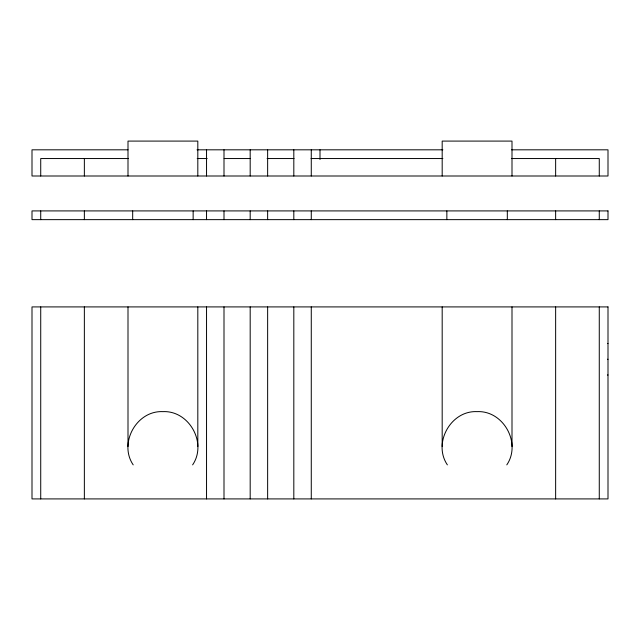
<?xml version="1.0" encoding="UTF-8"?>
<svg xmlns="http://www.w3.org/2000/svg" width="640" height="640" viewBox="0 0 640 640"><rect width="100%" height="100%" fill="white"/><g stroke="black" fill="none" stroke-linecap="round" stroke-linejoin="round"><path stroke-width="0.96" d="M133.2 464.872C118.44 443.216 136.56 410.344 162.912 411.64C189.256 410.344 207.384 443.216 192.624 464.872M447.376 464.872C432.616 443.216 450.744 410.344 477.088 411.64C503.44 410.344 521.56 443.216 506.8 464.872M128 149.816L32 149.816L32 176L608 176L608 149.816L511.648 149.816M197 149.816L442.864 149.816M128.296 158.544L40.728 158.544L40.728 176M197.192 158.544L207.176 158.544M224.144 158.544L250.104 158.544M267.08 158.544L294.04 158.544M311.016 158.544L442.864 158.544M511.704 158.544L599.272 158.544L599.272 176M607.456 343.536L608 343.536M607.456 359.272L608 359.272M607.456 375.008L608 375.008M599.272 210.912L599.272 219.64M599.272 306.912L599.272 498.912M555.64 158.544L555.64 176M555.64 210.912L555.64 219.64M555.64 306.912L555.64 498.912M512 176L512 141.088L442.184 141.088L442.184 176M512 306.912L512 446.544M507.32 210.912L507.32 219.64M446.856 210.912L446.856 219.64M442.184 306.912L442.184 446.544M320 149.816L320 159.512M311.272 149.816L311.272 176M311.272 210.912L311.272 219.64M311.272 306.912L311.272 498.912M293.816 149.816L293.816 176M293.816 210.912L293.816 219.64M293.816 306.912L293.816 498.912M267.64 149.816L267.64 176M267.64 210.912L267.64 219.64M267.64 306.912L267.64 498.912M250.184 149.816L250.184 176M250.184 210.912L250.184 219.64M250.184 306.912L250.184 498.912M224 149.816L224 176M224 210.912L224 219.64M224 306.912L224 498.912M206.544 149.816L206.544 176M206.544 210.912L206.544 219.64M206.544 306.912L206.544 498.912M197.816 176L197.816 141.088L128 141.088L128 176M197.816 306.912L197.816 446.544M193.144 210.912L193.144 219.64M132.68 210.912L132.68 219.64M128 306.912L128 446.544M84.36 158.544L84.36 176M84.36 210.912L84.36 219.64M84.36 306.912L84.36 498.912M40.728 210.912L40.728 219.64M40.728 306.912L40.728 498.912M608 210.912L32 210.912L32 219.64L608 219.64L608 210.912M608 306.912L32 306.912L32 498.912L608 498.912L608 306.912"/></g></svg>
